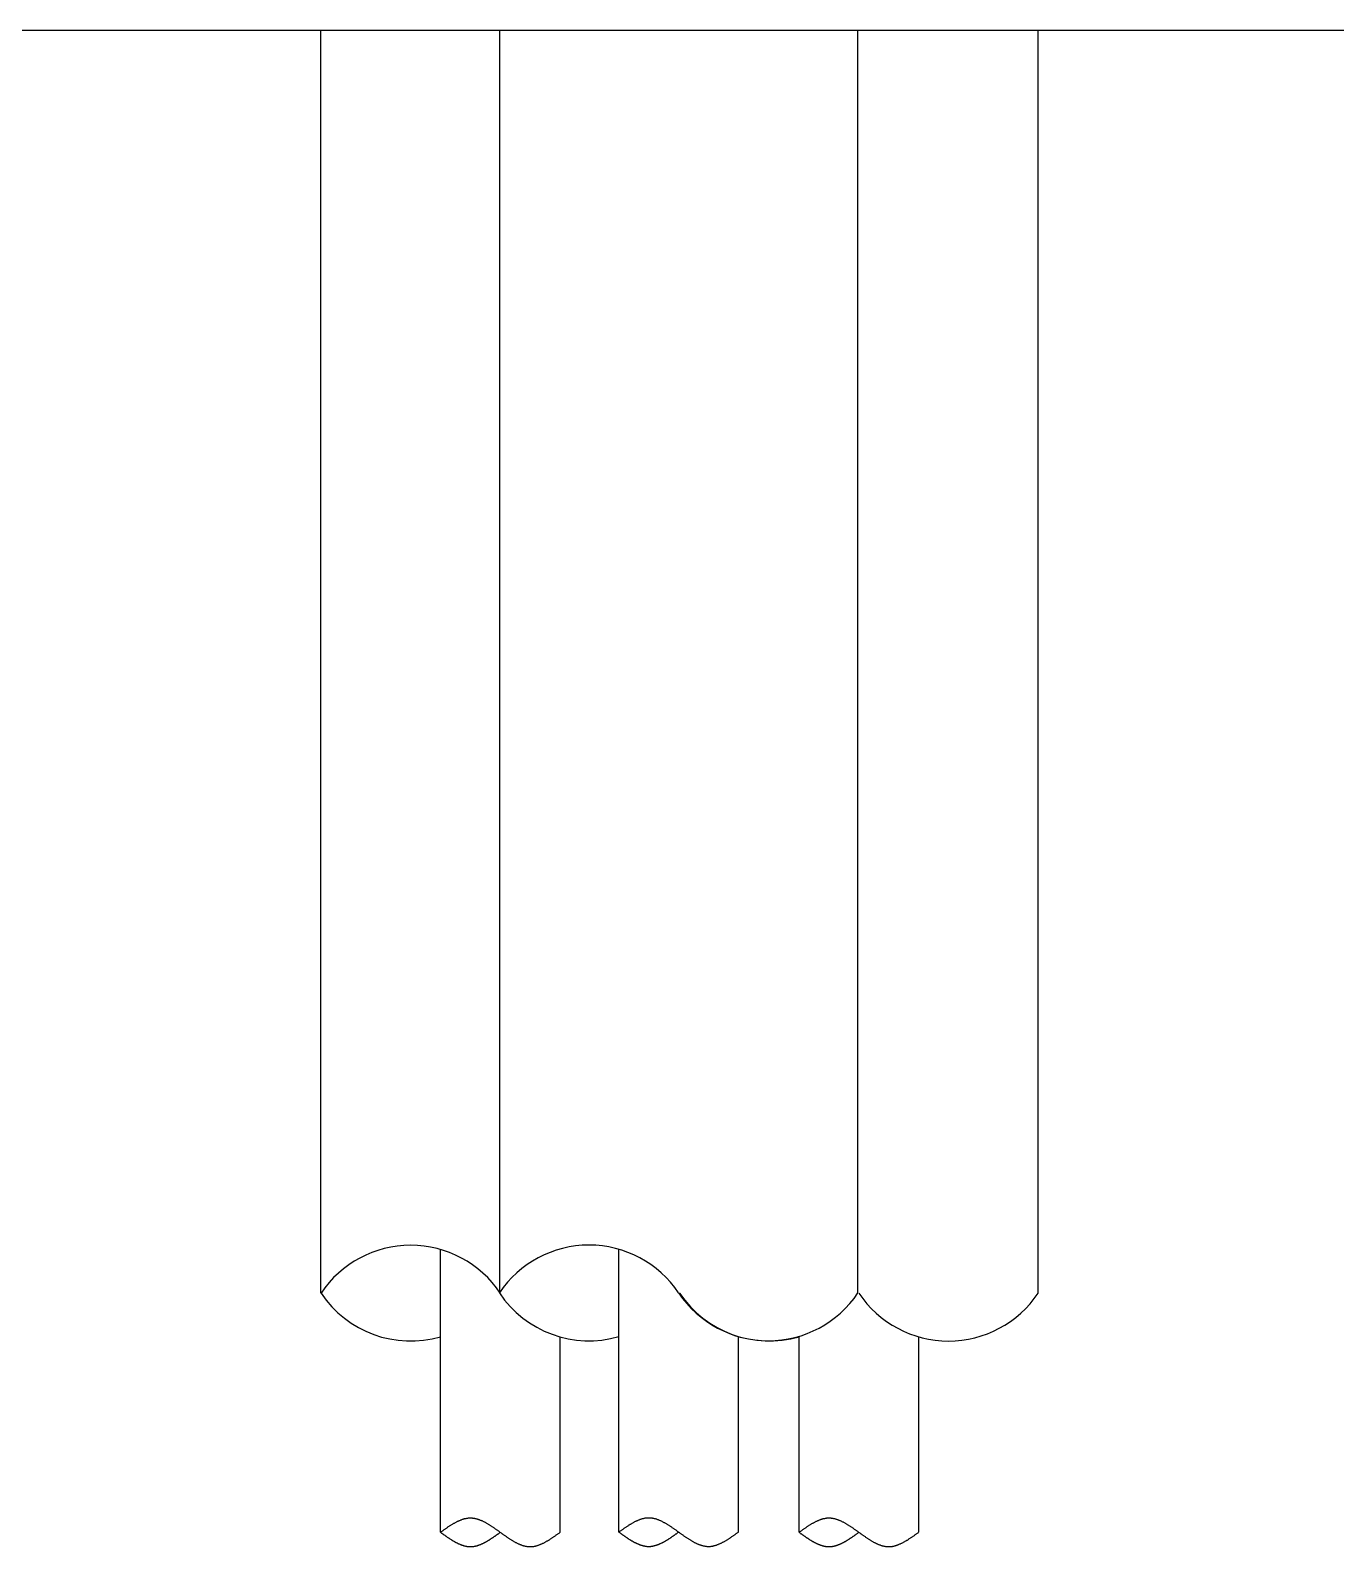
# Model space of a CAD drawing. Extents: x 443 to 1217, y -1921 to -677.
# Drawn here: x 578.87 to 596.6, y -1043.86 to -1023.27 of the extents above; entities that cross this region are included whole.
import ezdxf

# ---------------------------------------------------------------- set-up
doc = ezdxf.new("R2010")
doc.units = 0
doc.header["$MEASUREMENT"] = 0
doc.layers.add('5', color=7, linetype='CONTINUOUS')
doc.layers.add('7', color=7, linetype='CONTINUOUS')

msp = doc.modelspace()

# ---------------------------------------------------------------- linework, layer by layer
at = {"layer": '5', "linetype": 'Continuous'}
for p, q in [((582.82, -1040.417), (582.82, -1023.275)), ((590.112, -1040.414), (590.112, -1023.275)), ((592.56, -1040.417), (592.56, -1023.278)), ((584.444, -1043.663), (584.444, -1039.825)), ((586.865, -1043.66), (586.865, -1039.822)), ((586.067, -1043.663), (586.067, -1041.009)), ((588.489, -1043.66), (588.489, -1041.006)), ((590.937, -1043.663), (590.937, -1041.009))]:
    msp.add_line(p, q, dxfattribs=at)
at = {"layer": '5', "color": 7, "linetype": 'Continuous'}
for p, q in [((585.248, -1040.406), (585.248, -1023.275)), ((589.313, -1043.663), (589.313, -1041.009))]:
    msp.add_line(p, q, dxfattribs=at)
at = {"layer": '5', "color": 7}
for p, q in [((584.561, -1043.582), (584.567, -1043.577)), ((584.567, -1043.577), (584.575, -1043.572)), ((584.575, -1043.572), (584.582, -1043.567)), ((584.582, -1043.567), (584.589, -1043.563)), ((584.589, -1043.563), (584.596, -1043.559)), ((584.596, -1043.559), (584.604, -1043.554)), ((584.604, -1043.554), (584.611, -1043.549)), ((584.611, -1043.549), (584.618, -1043.546)), ((584.618, -1043.546), (584.626, -1043.541)), ((584.626, -1043.541), (584.632, -1043.537)), ((584.632, -1043.537), (584.64, -1043.533)), ((584.64, -1043.533), (584.648, -1043.528)), ((584.648, -1043.528), (584.654, -1043.525)), ((584.654, -1043.525), (584.662, -1043.521)), ((584.662, -1043.521), (584.67, -1043.517)), ((584.67, -1043.517), (584.676, -1043.514)), ((584.676, -1043.514), (584.684, -1043.511)), ((584.684, -1043.511), (584.691, -1043.507)), ((584.691, -1043.507), (584.699, -1043.504)), ((584.699, -1043.504), (584.705, -1043.501)), ((584.705, -1043.501), (584.713, -1043.498)), ((584.713, -1043.498), (584.721, -1043.494)), ((584.721, -1043.494), (584.727, -1043.492)), ((584.727, -1043.492), (584.735, -1043.489)), ((584.735, -1043.489), (584.743, -1043.487)), ((584.743, -1043.487), (584.749, -1043.485)), ((584.749, -1043.485), (584.757, -1043.482)), ((584.757, -1043.482), (584.764, -1043.48)), ((584.764, -1043.48), (584.771, -1043.478)), ((584.771, -1043.478), (584.778, -1043.477)), ((584.778, -1043.477), (584.786, -1043.475)), ((584.786, -1043.475), (584.793, -1043.474)), ((584.793, -1043.474), (584.8, -1043.473)), ((584.8, -1043.473), (584.808, -1043.471)), ((584.808, -1043.471), (584.814, -1043.47)), ((584.814, -1043.47), (584.822, -1043.469)), ((584.822, -1043.469), (584.83, -1043.469)), ((584.83, -1043.469), (584.836, -1043.468)), ((584.836, -1043.468), (584.844, -1043.468)), ((584.844, -1043.468), (584.852, -1043.468)), ((584.852, -1043.468), (584.858, -1043.468)), ((584.858, -1043.468), (584.866, -1043.469)), ((584.866, -1043.469), (584.873, -1043.469)), ((584.873, -1043.469), (584.88, -1043.47)), ((584.88, -1043.47), (584.887, -1043.47)), ((584.887, -1043.47), (584.895, -1043.471)), ((584.895, -1043.471), (584.903, -1043.473)), ((584.903, -1043.473), (584.909, -1043.475)), ((584.909, -1043.475), (584.917, -1043.476)), ((584.917, -1043.476), (584.925, -1043.478)), ((584.925, -1043.478), (584.931, -1043.479)), ((584.931, -1043.479), (584.939, -1043.481)), ((584.939, -1043.481), (584.946, -1043.483)), ((584.946, -1043.483), (584.953, -1043.486)), ((584.953, -1043.486), (584.96, -1043.488)), ((584.96, -1043.488), (584.968, -1043.491)), ((584.968, -1043.491), (584.975, -1043.493)), ((584.975, -1043.493), (584.982, -1043.497)), ((584.982, -1043.497), (584.99, -1043.499)), ((584.99, -1043.499), (584.996, -1043.502)), ((584.996, -1043.502), (585.004, -1043.505)), ((585.004, -1043.505), (585.012, -1043.509)), ((585.012, -1043.509), (585.018, -1043.512)), ((585.018, -1043.512), (585.026, -1043.515)), ((585.026, -1043.515), (585.034, -1043.519)), ((585.034, -1043.519), (585.04, -1043.523)), ((585.04, -1043.523), (585.048, -1043.527)), ((585.048, -1043.527), (585.055, -1043.53)), ((585.055, -1043.53), (585.062, -1043.535)), ((585.062, -1043.535), (585.069, -1043.539)), ((585.069, -1043.539), (585.077, -1043.543)), ((585.077, -1043.543), (585.085, -1043.548)), ((585.085, -1043.548), (585.091, -1043.551)), ((585.091, -1043.551), (585.099, -1043.557)), ((585.099, -1043.557), (585.107, -1043.561)), ((585.107, -1043.561), (585.113, -1043.565)), ((585.113, -1043.565), (585.121, -1043.57)), ((585.121, -1043.57), (585.128, -1043.574)), ((585.128, -1043.574), (585.135, -1043.579)), ((586.982, -1043.578), (586.99, -1043.574)), ((586.99, -1043.574), (586.996, -1043.568)), ((586.996, -1043.568), (587.004, -1043.564)), ((587.004, -1043.564), (587.012, -1043.56)), ((587.012, -1043.56), (587.018, -1043.555)), ((587.018, -1043.555), (587.026, -1043.551)), ((587.026, -1043.551), (587.033, -1043.547)), ((587.033, -1043.547), (587.04, -1043.542)), ((587.04, -1043.542), (587.048, -1043.538)), ((587.048, -1043.538), (587.055, -1043.534)), ((587.055, -1043.534), (587.062, -1043.529)), ((587.062, -1043.529), (587.069, -1043.526)), ((587.069, -1043.526), (587.077, -1043.522)), ((587.077, -1043.522), (587.083, -1043.518)), ((587.083, -1043.518), (587.091, -1043.514)), ((587.091, -1043.514), (587.099, -1043.511)), ((587.099, -1043.511), (587.105, -1043.507)), ((587.105, -1043.507), (587.113, -1043.504)), ((587.113, -1043.504), (587.121, -1043.501)), ((587.121, -1043.501), (587.127, -1043.498)), ((587.127, -1043.498), (587.135, -1043.494)), ((587.135, -1043.494), (587.142, -1043.492)), ((587.142, -1043.492), (587.149, -1043.489)), ((587.149, -1043.489), (587.156, -1043.487)), ((587.156, -1043.487), (587.164, -1043.483)), ((587.164, -1043.483), (587.172, -1043.481)), ((587.172, -1043.481), (587.178, -1043.479)), ((587.178, -1043.479), (587.186, -1043.477)), ((587.186, -1043.477), (587.194, -1043.476)), ((587.194, -1043.476), (587.2, -1043.474)), ((587.2, -1043.474), (587.208, -1043.473)), ((587.208, -1043.473), (587.215, -1043.47)), ((587.215, -1043.47), (587.222, -1043.469)), ((587.222, -1043.469), (587.23, -1043.468)), ((587.23, -1043.468), (587.237, -1043.467)), ((587.237, -1043.467), (587.244, -1043.466)), ((587.244, -1043.466), (587.251, -1043.466)), ((587.251, -1043.466), (587.259, -1043.466)), ((587.259, -1043.466), (587.265, -1043.465)), ((587.265, -1043.465), (587.273, -1043.465)), ((587.273, -1043.465), (587.281, -1043.465)), ((587.281, -1043.465), (587.287, -1043.466)), ((587.287, -1043.466), (587.295, -1043.466)), ((587.295, -1043.466), (587.303, -1043.467)), ((587.303, -1043.467), (587.309, -1043.468)), ((587.309, -1043.468), (587.317, -1043.469)), ((587.317, -1043.469), (587.324, -1043.47)), ((587.324, -1043.47), (587.331, -1043.471)), ((587.331, -1043.471), (587.338, -1043.473)), ((587.338, -1043.473), (587.346, -1043.475)), ((587.346, -1043.475), (587.353, -1043.476)), ((587.353, -1043.476), (587.36, -1043.478)), ((587.36, -1043.478), (587.368, -1043.48)), ((587.368, -1043.48), (587.376, -1043.482)), ((587.376, -1043.482), (587.382, -1043.486)), ((587.382, -1043.486), (587.39, -1043.488)), ((587.39, -1043.488), (587.397, -1043.49)), ((587.397, -1043.49), (587.404, -1043.493)), ((587.404, -1043.493), (587.412, -1043.497)), ((587.412, -1043.497), (587.419, -1043.499)), ((587.419, -1043.499), (587.426, -1043.502)), ((587.426, -1043.502), (587.433, -1043.505)), ((587.433, -1043.505), (587.441, -1043.509)), ((587.441, -1043.509), (587.447, -1043.513)), ((587.447, -1043.513), (587.455, -1043.516)), ((587.455, -1043.516), (587.463, -1043.519)), ((587.463, -1043.519), (587.469, -1043.524)), ((587.469, -1043.524), (587.477, -1043.528)), ((587.477, -1043.528), (587.485, -1043.531)), ((587.485, -1043.531), (587.491, -1043.536)), ((587.491, -1043.536), (587.499, -1043.54)), ((587.499, -1043.54), (587.506, -1043.545)), ((587.506, -1043.545), (587.513, -1043.549)), ((587.513, -1043.549), (587.52, -1043.553)), ((587.52, -1043.553), (587.528, -1043.558)), ((587.528, -1043.558), (587.535, -1043.562)), ((587.535, -1043.562), (587.542, -1043.566)), ((587.542, -1043.566), (587.55, -1043.572)), ((587.55, -1043.572), (587.556, -1043.576)), ((587.556, -1043.576), (587.564, -1043.58)), ((589.43, -1043.582), (589.438, -1043.577)), ((589.438, -1043.577), (589.444, -1043.572)), ((589.444, -1043.572), (589.452, -1043.567)), ((589.452, -1043.567), (589.459, -1043.563)), ((589.459, -1043.563), (589.466, -1043.559)), ((589.466, -1043.559), (589.473, -1043.554)), ((589.473, -1043.554), (589.481, -1043.549)), ((589.481, -1043.549), (589.488, -1043.546)), ((589.488, -1043.546), (589.495, -1043.541)), ((589.495, -1043.541), (589.503, -1043.537)), ((589.503, -1043.537), (589.509, -1043.533)), ((589.509, -1043.533), (589.517, -1043.528)), ((589.517, -1043.528), (589.525, -1043.525)), ((589.525, -1043.525), (589.531, -1043.521)), ((589.531, -1043.521), (589.539, -1043.517)), ((589.539, -1043.517), (589.546, -1043.514)), ((589.546, -1043.514), (589.553, -1043.511)), ((589.553, -1043.511), (589.561, -1043.507)), ((589.561, -1043.507), (589.568, -1043.504)), ((589.568, -1043.504), (589.575, -1043.501)), ((589.575, -1043.501), (589.582, -1043.498)), ((589.582, -1043.498), (589.59, -1043.494)), ((589.59, -1043.494), (589.598, -1043.492)), ((589.598, -1043.492), (589.604, -1043.489)), ((589.604, -1043.489), (589.612, -1043.487)), ((589.612, -1043.487), (589.62, -1043.485)), ((589.62, -1043.485), (589.626, -1043.482)), ((589.626, -1043.482), (589.634, -1043.48)), ((589.634, -1043.48), (589.641, -1043.478)), ((589.641, -1043.478), (589.648, -1043.477)), ((589.648, -1043.477), (589.655, -1043.475)), ((589.655, -1043.475), (589.663, -1043.474)), ((589.663, -1043.474), (589.67, -1043.473)), ((589.67, -1043.473), (589.677, -1043.471)), ((589.677, -1043.471), (589.685, -1043.47)), ((589.685, -1043.47), (589.691, -1043.469)), ((589.691, -1043.469), (589.699, -1043.469)), ((589.699, -1043.469), (589.707, -1043.468)), ((589.707, -1043.468), (589.713, -1043.468)), ((589.713, -1043.468), (589.721, -1043.468)), ((589.721, -1043.468), (589.728, -1043.468)), ((589.728, -1043.468), (589.735, -1043.469)), ((589.735, -1043.469), (589.743, -1043.469)), ((589.743, -1043.469), (589.75, -1043.47)), ((589.75, -1043.47), (589.757, -1043.47)), ((589.757, -1043.47), (589.764, -1043.471)), ((589.764, -1043.471), (589.772, -1043.473)), ((589.772, -1043.473), (589.78, -1043.475)), ((589.78, -1043.475), (589.786, -1043.476)), ((589.786, -1043.476), (589.794, -1043.478)), ((589.794, -1043.478), (589.802, -1043.479)), ((589.802, -1043.479), (589.808, -1043.481)), ((589.808, -1043.481), (589.816, -1043.483)), ((589.816, -1043.483), (589.823, -1043.486)), ((589.823, -1043.486), (589.83, -1043.488)), ((589.83, -1043.488), (589.837, -1043.491)), ((589.837, -1043.491), (589.845, -1043.493)), ((589.845, -1043.493), (589.852, -1043.497)), ((589.852, -1043.497), (589.859, -1043.499)), ((589.859, -1043.499), (589.867, -1043.502)), ((589.867, -1043.502), (589.873, -1043.505)), ((589.873, -1043.505), (589.881, -1043.509)), ((589.881, -1043.509), (589.889, -1043.512)), ((589.889, -1043.512), (589.895, -1043.515)), ((589.895, -1043.515), (589.903, -1043.519)), ((589.903, -1043.519), (589.91, -1043.523)), ((589.91, -1043.523), (589.917, -1043.527)), ((589.917, -1043.527), (589.925, -1043.53)), ((589.925, -1043.53), (589.932, -1043.535)), ((589.932, -1043.535), (589.939, -1043.539)), ((589.939, -1043.539), (589.946, -1043.543)), ((589.946, -1043.543), (589.954, -1043.548)), ((589.954, -1043.548), (589.961, -1043.551)), ((589.961, -1043.551), (589.968, -1043.557)), ((589.968, -1043.557), (589.976, -1043.561)), ((589.976, -1043.561), (589.984, -1043.565)), ((589.984, -1043.565), (589.99, -1043.57)), ((589.99, -1043.57), (589.998, -1043.574)), ((589.998, -1043.574), (590.005, -1043.579)), ((584.444, -1043.663), (584.45, -1043.658)), ((584.444, -1043.663), (584.448, -1043.667)), ((584.448, -1043.667), (584.454, -1043.671)), ((584.45, -1043.658), (584.458, -1043.652)), ((584.454, -1043.671), (584.459, -1043.674)), ((584.458, -1043.652), (584.466, -1043.647)), ((584.459, -1043.674), (584.464, -1043.677)), ((584.464, -1043.677), (584.469, -1043.682)), ((584.466, -1043.647), (584.472, -1043.643)), ((584.469, -1043.682), (584.474, -1043.685)), ((584.472, -1043.643), (584.48, -1043.637)), ((584.474, -1043.685), (584.48, -1043.688)), ((584.48, -1043.637), (584.488, -1043.632)), ((584.48, -1043.688), (584.484, -1043.693)), ((584.484, -1043.693), (584.49, -1043.696)), ((584.488, -1043.632), (584.494, -1043.626)), ((584.49, -1043.696), (584.495, -1043.699)), ((584.494, -1043.626), (584.502, -1043.622)), ((584.495, -1043.699), (584.5, -1043.704)), ((584.5, -1043.704), (584.505, -1043.707)), ((584.502, -1043.622), (584.509, -1043.616)), ((584.505, -1043.707), (584.51, -1043.71)), ((584.509, -1043.616), (584.517, -1043.611)), ((584.51, -1043.71), (584.515, -1043.715)), ((584.515, -1043.715), (584.52, -1043.718)), ((584.517, -1043.611), (584.523, -1043.607)), ((584.52, -1043.718), (584.526, -1043.721)), ((584.523, -1043.607), (584.531, -1043.601)), ((584.526, -1043.721), (584.53, -1043.724)), ((584.53, -1043.724), (584.535, -1043.728)), ((584.531, -1043.601), (584.539, -1043.596)), ((584.535, -1043.728), (584.541, -1043.732)), ((584.539, -1043.596), (584.545, -1043.591)), ((584.541, -1043.732), (584.545, -1043.735)), ((584.545, -1043.591), (584.553, -1043.586)), ((584.545, -1043.735), (584.551, -1043.739)), ((584.551, -1043.739), (584.556, -1043.742)), ((584.553, -1043.586), (584.561, -1043.582)), ((584.556, -1043.742), (584.561, -1043.745)), ((584.561, -1043.745), (584.566, -1043.748)), ((584.566, -1043.748), (584.571, -1043.752)), ((584.571, -1043.752), (584.577, -1043.755)), ((584.577, -1043.755), (584.581, -1043.758)), ((584.581, -1043.758), (584.587, -1043.761)), ((584.587, -1043.761), (584.592, -1043.765)), ((584.592, -1043.765), (584.596, -1043.768)), ((584.596, -1043.768), (584.602, -1043.771)), ((584.602, -1043.771), (584.607, -1043.774)), ((584.607, -1043.774), (584.612, -1043.778)), ((584.612, -1043.778), (584.617, -1043.78)), ((584.617, -1043.78), (584.623, -1043.783)), ((584.623, -1043.783), (584.627, -1043.786)), ((585.072, -1043.786), (585.077, -1043.783)), ((585.077, -1043.783), (585.081, -1043.78)), ((585.081, -1043.78), (585.087, -1043.778)), ((585.087, -1043.778), (585.092, -1043.774)), ((585.092, -1043.774), (585.097, -1043.771)), ((585.097, -1043.771), (585.102, -1043.768)), ((585.102, -1043.768), (585.108, -1043.765)), ((585.108, -1043.765), (585.112, -1043.761)), ((585.112, -1043.761), (585.117, -1043.758)), ((585.117, -1043.758), (585.123, -1043.755)), ((585.123, -1043.755), (585.127, -1043.752)), ((585.127, -1043.752), (585.133, -1043.748)), ((585.133, -1043.748), (585.138, -1043.745)), ((585.135, -1043.579), (585.142, -1043.584)), ((585.138, -1043.745), (585.142, -1043.742)), ((585.142, -1043.584), (585.15, -1043.589)), ((585.142, -1043.742), (585.148, -1043.739)), ((585.148, -1043.739), (585.153, -1043.735)), ((585.15, -1043.589), (585.157, -1043.594)), ((585.153, -1043.735), (585.158, -1043.732)), ((585.157, -1043.594), (585.164, -1043.599)), ((585.158, -1043.732), (585.163, -1043.728)), ((585.163, -1043.728), (585.169, -1043.724)), ((585.164, -1043.599), (585.172, -1043.603)), ((585.169, -1043.724), (585.174, -1043.721)), ((585.172, -1043.603), (585.178, -1043.609)), ((585.174, -1043.721), (585.178, -1043.718)), ((585.178, -1043.609), (585.186, -1043.614)), ((585.178, -1043.718), (585.184, -1043.715)), ((585.184, -1043.715), (585.189, -1043.71)), ((585.186, -1043.614), (585.194, -1043.619)), ((585.189, -1043.71), (585.194, -1043.707)), ((585.194, -1043.619), (585.2, -1043.624)), ((585.194, -1043.707), (585.199, -1043.704)), ((585.199, -1043.704), (585.205, -1043.699)), ((585.2, -1043.624), (585.208, -1043.63)), ((585.205, -1043.699), (585.209, -1043.696)), ((585.208, -1043.63), (585.216, -1043.634)), ((585.209, -1043.696), (585.214, -1043.693)), ((585.214, -1043.693), (585.22, -1043.688)), ((585.216, -1043.634), (585.222, -1043.639)), ((585.22, -1043.688), (585.224, -1043.685)), ((585.222, -1043.639), (585.23, -1043.645)), ((585.224, -1043.685), (585.23, -1043.682)), ((585.23, -1043.645), (585.237, -1043.65)), ((585.23, -1043.682), (585.235, -1043.677)), ((585.235, -1043.677), (585.239, -1043.674)), ((585.237, -1043.65), (585.244, -1043.656)), ((585.239, -1043.674), (585.245, -1043.671)), ((585.244, -1043.656), (585.251, -1043.66)), ((585.245, -1043.671), (585.25, -1043.667)), ((585.25, -1043.667), (585.255, -1043.663)), ((585.251, -1043.66), (585.259, -1043.665)), ((585.259, -1043.665), (585.266, -1043.671)), ((585.266, -1043.671), (585.273, -1043.676)), ((585.273, -1043.676), (585.281, -1043.682)), ((585.281, -1043.682), (585.289, -1043.686)), ((585.289, -1043.686), (585.295, -1043.692)), ((585.295, -1043.692), (585.303, -1043.697)), ((585.303, -1043.697), (585.31, -1043.703)), ((585.31, -1043.703), (585.317, -1043.707)), ((585.317, -1043.707), (585.325, -1043.712)), ((585.325, -1043.712), (585.332, -1043.718)), ((585.332, -1043.718), (585.339, -1043.722)), ((585.339, -1043.722), (585.346, -1043.728)), ((585.346, -1043.728), (585.354, -1043.732)), ((585.354, -1043.732), (585.36, -1043.737)), ((585.36, -1043.737), (585.368, -1043.742)), ((585.368, -1043.742), (585.376, -1043.747)), ((585.376, -1043.747), (585.382, -1043.752)), ((585.382, -1043.752), (585.39, -1043.757)), ((585.39, -1043.757), (585.398, -1043.761)), ((585.398, -1043.761), (585.404, -1043.766)), ((585.404, -1043.766), (585.412, -1043.77)), ((585.412, -1043.77), (585.419, -1043.774)), ((585.419, -1043.774), (585.426, -1043.779)), ((585.426, -1043.779), (585.433, -1043.783)), ((585.433, -1043.783), (585.441, -1043.788)), ((585.885, -1043.785), (585.892, -1043.781)), ((585.892, -1043.781), (585.9, -1043.777)), ((585.9, -1043.777), (585.906, -1043.772)), ((585.906, -1043.772), (585.914, -1043.768)), ((585.914, -1043.768), (585.922, -1043.764)), ((585.922, -1043.764), (585.928, -1043.759)), ((585.928, -1043.759), (585.936, -1043.754)), ((585.936, -1043.754), (585.944, -1043.749)), ((585.944, -1043.749), (585.95, -1043.745)), ((585.95, -1043.745), (585.958, -1043.74)), ((585.958, -1043.74), (585.965, -1043.735)), ((585.965, -1043.735), (585.972, -1043.73)), ((585.972, -1043.73), (585.979, -1043.725)), ((585.979, -1043.725), (585.987, -1043.72)), ((585.987, -1043.72), (585.994, -1043.715)), ((585.994, -1043.715), (586.001, -1043.71)), ((586.001, -1043.71), (586.009, -1043.705)), ((586.009, -1043.705), (586.015, -1043.699)), ((586.015, -1043.699), (586.023, -1043.695)), ((586.023, -1043.695), (586.031, -1043.689)), ((586.031, -1043.689), (586.037, -1043.684)), ((586.037, -1043.684), (586.045, -1043.679)), ((586.045, -1043.679), (586.053, -1043.673)), ((586.053, -1043.673), (586.059, -1043.669)), ((586.059, -1043.669), (586.067, -1043.663)), ((586.866, -1043.66), (586.873, -1043.655)), ((586.866, -1043.66), (586.871, -1043.663)), ((586.871, -1043.663), (586.875, -1043.668)), ((586.873, -1043.655), (586.88, -1043.649)), ((586.875, -1043.668), (586.881, -1043.671)), ((586.88, -1043.649), (586.887, -1043.645)), ((586.881, -1043.671), (586.886, -1043.675)), ((586.886, -1043.675), (586.891, -1043.679)), ((586.887, -1043.645), (586.895, -1043.639)), ((586.891, -1043.679), (586.896, -1043.682)), ((586.895, -1043.639), (586.901, -1043.634)), ((586.896, -1043.682), (586.901, -1043.686)), ((586.901, -1043.634), (586.909, -1043.628)), ((586.901, -1043.686), (586.906, -1043.689)), ((586.906, -1043.689), (586.911, -1043.693)), ((586.909, -1043.628), (586.917, -1043.624)), ((586.911, -1043.693), (586.917, -1043.697)), ((586.917, -1043.624), (586.923, -1043.619)), ((586.917, -1043.697), (586.922, -1043.7)), ((586.922, -1043.7), (586.927, -1043.704)), ((586.923, -1043.619), (586.931, -1043.613)), ((586.927, -1043.704), (586.932, -1043.707)), ((586.931, -1043.613), (586.939, -1043.608)), ((586.932, -1043.707), (586.937, -1043.711)), ((586.937, -1043.711), (586.942, -1043.715)), ((586.939, -1043.608), (586.945, -1043.603)), ((586.942, -1043.715), (586.947, -1043.718)), ((586.945, -1043.603), (586.953, -1043.598)), ((586.947, -1043.718), (586.953, -1043.721)), ((586.953, -1043.598), (586.96, -1043.594)), ((586.953, -1043.721), (586.957, -1043.725)), ((586.957, -1043.725), (586.963, -1043.729)), ((586.96, -1043.594), (586.967, -1043.588)), ((586.963, -1043.729), (586.968, -1043.732)), ((586.967, -1043.588), (586.974, -1043.584)), ((586.968, -1043.732), (586.972, -1043.735)), ((586.972, -1043.735), (586.978, -1043.739)), ((586.974, -1043.584), (586.982, -1043.578)), ((586.978, -1043.739), (586.983, -1043.742)), ((586.983, -1043.742), (586.988, -1043.746)), ((586.988, -1043.746), (586.993, -1043.749)), ((586.993, -1043.749), (586.998, -1043.753)), ((586.998, -1043.753), (587.003, -1043.756)), ((587.003, -1043.756), (587.008, -1043.759)), ((587.008, -1043.759), (587.014, -1043.761)), ((587.014, -1043.761), (587.018, -1043.765)), ((587.018, -1043.765), (587.024, -1043.768)), ((587.024, -1043.768), (587.029, -1043.771)), ((587.029, -1043.771), (587.034, -1043.774)), ((587.034, -1043.774), (587.039, -1043.778)), ((587.039, -1043.778), (587.044, -1043.78)), ((587.044, -1043.78), (587.05, -1043.783)), ((587.05, -1043.783), (587.054, -1043.786)), ((587.488, -1043.786), (587.493, -1043.783)), ((587.493, -1043.783), (587.499, -1043.78)), ((587.499, -1043.78), (587.503, -1043.778)), ((587.503, -1043.778), (587.509, -1043.774)), ((587.509, -1043.774), (587.514, -1043.771)), ((587.514, -1043.771), (587.519, -1043.768)), ((587.519, -1043.768), (587.524, -1043.765)), ((587.524, -1043.765), (587.529, -1043.761)), ((587.529, -1043.761), (587.535, -1043.759)), ((587.535, -1043.759), (587.539, -1043.756)), ((587.539, -1043.756), (587.544, -1043.753)), ((587.544, -1043.753), (587.55, -1043.749)), ((587.55, -1043.749), (587.554, -1043.746)), ((587.554, -1043.746), (587.56, -1043.742)), ((587.56, -1043.742), (587.565, -1043.739)), ((587.564, -1043.58), (587.572, -1043.586)), ((587.565, -1043.739), (587.57, -1043.735)), ((587.57, -1043.735), (587.575, -1043.732)), ((587.572, -1043.586), (587.579, -1043.59)), ((587.575, -1043.732), (587.58, -1043.729)), ((587.579, -1043.59), (587.586, -1043.596)), ((587.58, -1043.729), (587.585, -1043.725)), ((587.585, -1043.725), (587.59, -1043.721)), ((587.586, -1043.596), (587.594, -1043.601)), ((587.59, -1043.721), (587.596, -1043.718)), ((587.594, -1043.601), (587.601, -1043.606)), ((587.596, -1043.718), (587.6, -1043.715)), ((587.6, -1043.715), (587.606, -1043.711)), ((587.601, -1043.606), (587.608, -1043.611)), ((587.606, -1043.711), (587.611, -1043.707)), ((587.608, -1043.611), (587.615, -1043.615)), ((587.611, -1043.707), (587.615, -1043.704)), ((587.615, -1043.615), (587.623, -1043.621)), ((587.615, -1043.704), (587.621, -1043.7)), ((587.621, -1043.7), (587.626, -1043.697)), ((587.623, -1043.621), (587.629, -1043.626)), ((587.626, -1043.697), (587.632, -1043.693)), ((587.629, -1043.626), (587.637, -1043.632)), ((587.632, -1043.693), (587.636, -1043.689)), ((587.636, -1043.689), (587.641, -1043.686)), ((587.637, -1043.632), (587.645, -1043.636)), ((587.641, -1043.686), (587.647, -1043.682)), ((587.645, -1043.636), (587.651, -1043.642)), ((587.647, -1043.682), (587.651, -1043.679)), ((587.651, -1043.642), (587.659, -1043.647)), ((587.651, -1043.679), (587.657, -1043.675)), ((587.657, -1043.675), (587.662, -1043.671)), ((587.659, -1043.647), (587.667, -1043.652)), ((587.662, -1043.671), (587.667, -1043.668)), ((587.667, -1043.652), (587.673, -1043.658)), ((587.667, -1043.668), (587.672, -1043.663)), ((587.672, -1043.663), (587.677, -1043.66)), ((587.673, -1043.658), (587.681, -1043.662)), ((587.681, -1043.662), (587.688, -1043.668)), ((587.688, -1043.668), (587.695, -1043.673)), ((587.695, -1043.673), (587.702, -1043.679)), ((587.702, -1043.679), (587.71, -1043.684)), ((587.71, -1043.684), (587.717, -1043.688)), ((587.717, -1043.688), (587.724, -1043.694)), ((587.724, -1043.694), (587.732, -1043.699)), ((587.732, -1043.699), (587.738, -1043.705)), ((587.738, -1043.705), (587.746, -1043.709)), ((587.746, -1043.709), (587.754, -1043.715)), ((587.754, -1043.715), (587.761, -1043.72)), ((587.761, -1043.72), (587.768, -1043.724)), ((587.768, -1043.724), (587.776, -1043.73)), ((587.776, -1043.73), (587.783, -1043.734)), ((587.783, -1043.734), (587.79, -1043.74)), ((587.79, -1043.74), (587.797, -1043.744)), ((587.797, -1043.744), (587.805, -1043.748)), ((587.805, -1043.748), (587.811, -1043.754)), ((587.811, -1043.754), (587.819, -1043.758)), ((587.819, -1043.758), (587.827, -1043.762)), ((587.827, -1043.762), (587.833, -1043.767)), ((587.833, -1043.767), (587.841, -1043.771)), ((587.841, -1043.771), (587.849, -1043.776)), ((587.849, -1043.776), (587.855, -1043.78)), ((587.855, -1043.78), (587.863, -1043.784)), ((588.3, -1043.786), (588.306, -1043.782)), ((588.306, -1043.782), (588.314, -1043.778)), ((588.314, -1043.778), (588.322, -1043.773)), ((588.322, -1043.773), (588.328, -1043.769)), ((588.328, -1043.769), (588.336, -1043.765)), ((588.336, -1043.765), (588.343, -1043.76)), ((588.343, -1043.76), (588.351, -1043.756)), ((588.351, -1043.756), (588.357, -1043.752)), ((588.357, -1043.752), (588.365, -1043.746)), ((588.365, -1043.746), (588.373, -1043.742)), ((588.373, -1043.742), (588.379, -1043.736)), ((588.379, -1043.736), (588.387, -1043.732)), ((588.387, -1043.732), (588.395, -1043.727)), ((588.395, -1043.727), (588.401, -1043.722)), ((588.401, -1043.722), (588.409, -1043.717)), ((588.409, -1043.717), (588.416, -1043.712)), ((588.416, -1043.712), (588.423, -1043.707)), ((588.423, -1043.707), (588.431, -1043.701)), ((588.431, -1043.701), (588.438, -1043.697)), ((588.438, -1043.697), (588.445, -1043.692)), ((588.445, -1043.692), (588.452, -1043.686)), ((588.452, -1043.686), (588.46, -1043.681)), ((588.46, -1043.681), (588.466, -1043.675)), ((588.466, -1043.675), (588.474, -1043.671)), ((588.474, -1043.671), (588.482, -1043.665)), ((588.482, -1043.665), (588.488, -1043.66)), ((589.313, -1043.663), (589.321, -1043.658)), ((589.313, -1043.663), (589.319, -1043.667)), ((589.319, -1043.667), (589.323, -1043.671)), ((589.321, -1043.658), (589.327, -1043.652)), ((589.323, -1043.671), (589.329, -1043.674)), ((589.327, -1043.652), (589.335, -1043.647)), ((589.329, -1043.674), (589.334, -1043.677)), ((589.334, -1043.677), (589.338, -1043.682)), ((589.335, -1043.647), (589.343, -1043.643)), ((589.338, -1043.682), (589.344, -1043.685)), ((589.343, -1043.643), (589.349, -1043.637)), ((589.344, -1043.685), (589.349, -1043.688)), ((589.349, -1043.637), (589.357, -1043.632)), ((589.349, -1043.688), (589.355, -1043.693)), ((589.355, -1043.693), (589.359, -1043.696)), ((589.357, -1043.632), (589.364, -1043.626)), ((589.359, -1043.696), (589.364, -1043.699)), ((589.364, -1043.626), (589.371, -1043.622)), ((589.364, -1043.699), (589.37, -1043.704)), ((589.37, -1043.704), (589.374, -1043.707)), ((589.371, -1043.622), (589.379, -1043.616)), ((589.374, -1043.707), (589.38, -1043.71)), ((589.379, -1043.616), (589.386, -1043.611)), ((589.38, -1043.71), (589.385, -1043.715)), ((589.385, -1043.715), (589.39, -1043.718)), ((589.386, -1043.611), (589.394, -1043.607)), ((589.39, -1043.718), (589.395, -1043.721)), ((589.394, -1043.607), (589.4, -1043.601)), ((589.395, -1043.721), (589.4, -1043.724)), ((589.4, -1043.601), (589.408, -1043.596)), ((589.4, -1043.724), (589.405, -1043.728)), ((589.405, -1043.728), (589.41, -1043.732)), ((589.408, -1043.596), (589.416, -1043.591)), ((589.41, -1043.732), (589.416, -1043.735)), ((589.416, -1043.591), (589.422, -1043.586)), ((589.416, -1043.735), (589.42, -1043.739)), ((589.42, -1043.739), (589.426, -1043.742)), ((589.422, -1043.586), (589.43, -1043.582)), ((589.426, -1043.742), (589.431, -1043.745)), ((589.431, -1043.745), (589.435, -1043.748)), ((589.435, -1043.748), (589.441, -1043.752)), ((589.441, -1043.752), (589.446, -1043.755)), ((589.446, -1043.755), (589.452, -1043.758)), ((589.452, -1043.758), (589.456, -1043.761)), ((589.456, -1043.761), (589.461, -1043.765)), ((589.461, -1043.765), (589.467, -1043.768)), ((589.467, -1043.768), (589.471, -1043.771)), ((589.471, -1043.771), (589.477, -1043.774)), ((589.477, -1043.774), (589.482, -1043.778)), ((589.482, -1043.778), (589.487, -1043.78)), ((589.487, -1043.78), (589.492, -1043.783)), ((589.492, -1043.783), (589.497, -1043.786)), ((589.941, -1043.786), (589.946, -1043.783)), ((589.946, -1043.783), (589.952, -1043.78)), ((589.952, -1043.78), (589.956, -1043.778)), ((589.956, -1043.778), (589.962, -1043.774)), ((589.962, -1043.774), (589.967, -1043.771)), ((589.967, -1043.771), (589.972, -1043.768)), ((589.972, -1043.768), (589.977, -1043.765)), ((589.977, -1043.765), (589.982, -1043.761)), ((589.982, -1043.761), (589.987, -1043.758)), ((589.987, -1043.758), (589.992, -1043.755)), ((589.992, -1043.755), (589.998, -1043.752)), ((589.998, -1043.752), (590.002, -1043.748)), ((590.002, -1043.748), (590.007, -1043.745)), ((590.005, -1043.579), (590.012, -1043.584)), ((590.007, -1043.745), (590.013, -1043.742)), ((590.012, -1043.584), (590.019, -1043.589)), ((590.013, -1043.742), (590.017, -1043.739)), ((590.017, -1043.739), (590.023, -1043.735)), ((590.019, -1043.589), (590.027, -1043.594)), ((590.023, -1043.735), (590.028, -1043.732)), ((590.027, -1043.594), (590.034, -1043.599)), ((590.028, -1043.732), (590.033, -1043.728)), ((590.033, -1043.728), (590.038, -1043.724)), ((590.034, -1043.599), (590.041, -1043.603)), ((590.038, -1043.724), (590.043, -1043.721)), ((590.041, -1043.603), (590.049, -1043.609)), ((590.043, -1043.721), (590.049, -1043.718)), ((590.049, -1043.609), (590.055, -1043.614)), ((590.049, -1043.718), (590.053, -1043.715)), ((590.053, -1043.715), (590.059, -1043.71)), ((590.055, -1043.614), (590.063, -1043.619)), ((590.059, -1043.71), (590.064, -1043.707)), ((590.063, -1043.619), (590.071, -1043.624)), ((590.064, -1043.707), (590.069, -1043.704)), ((590.069, -1043.704), (590.074, -1043.699)), ((590.071, -1043.624), (590.077, -1043.63)), ((590.074, -1043.699), (590.079, -1043.696)), ((590.077, -1043.63), (590.085, -1043.634)), ((590.079, -1043.696), (590.084, -1043.693)), ((590.084, -1043.693), (590.089, -1043.688)), ((590.085, -1043.634), (590.092, -1043.639)), ((590.089, -1043.688), (590.095, -1043.685)), ((590.092, -1043.639), (590.099, -1043.645)), ((590.095, -1043.685), (590.099, -1043.682)), ((590.099, -1043.645), (590.107, -1043.65)), ((590.099, -1043.682), (590.104, -1043.677)), ((590.104, -1043.677), (590.11, -1043.674)), ((590.107, -1043.65), (590.114, -1043.656)), ((590.11, -1043.674), (590.114, -1043.671)), ((590.114, -1043.656), (590.121, -1043.66)), ((590.114, -1043.671), (590.12, -1043.667)), ((590.12, -1043.667), (590.125, -1043.663)), ((590.121, -1043.66), (590.128, -1043.665)), ((590.128, -1043.665), (590.136, -1043.671)), ((590.136, -1043.671), (590.143, -1043.676)), ((590.143, -1043.676), (590.15, -1043.682)), ((590.15, -1043.682), (590.158, -1043.686)), ((590.158, -1043.686), (590.164, -1043.692)), ((590.164, -1043.692), (590.172, -1043.697)), ((590.172, -1043.697), (590.18, -1043.703)), ((590.18, -1043.703), (590.187, -1043.707)), ((590.187, -1043.707), (590.194, -1043.712)), ((590.194, -1043.712), (590.201, -1043.718)), ((590.201, -1043.718), (590.209, -1043.722)), ((590.209, -1043.722), (590.216, -1043.728)), ((590.216, -1043.728), (590.223, -1043.732)), ((590.223, -1043.732), (590.231, -1043.737)), ((590.231, -1043.737), (590.237, -1043.742)), ((590.237, -1043.742), (590.245, -1043.747)), ((590.245, -1043.747), (590.253, -1043.752)), ((590.253, -1043.752), (590.259, -1043.757)), ((590.259, -1043.757), (590.267, -1043.761)), ((590.267, -1043.761), (590.274, -1043.766)), ((590.274, -1043.766), (590.281, -1043.77)), ((590.281, -1043.77), (590.289, -1043.774)), ((590.289, -1043.774), (590.296, -1043.779)), ((590.296, -1043.779), (590.303, -1043.783)), ((590.303, -1043.783), (590.31, -1043.788)), ((590.755, -1043.785), (590.762, -1043.781)), ((590.762, -1043.781), (590.769, -1043.777)), ((590.769, -1043.777), (590.777, -1043.772)), ((590.777, -1043.772), (590.783, -1043.768)), ((590.783, -1043.768), (590.791, -1043.764)), ((590.791, -1043.764), (590.799, -1043.759)), ((590.799, -1043.759), (590.805, -1043.754)), ((590.805, -1043.754), (590.813, -1043.749)), ((590.813, -1043.749), (590.82, -1043.745)), ((590.82, -1043.745), (590.827, -1043.74)), ((590.827, -1043.74), (590.835, -1043.735)), ((590.835, -1043.735), (590.842, -1043.73)), ((590.842, -1043.73), (590.849, -1043.725)), ((590.849, -1043.725), (590.856, -1043.72)), ((590.856, -1043.72), (590.864, -1043.715)), ((590.864, -1043.715), (590.871, -1043.71)), ((590.871, -1043.71), (590.878, -1043.705)), ((590.878, -1043.705), (590.886, -1043.699)), ((590.886, -1043.699), (590.892, -1043.695)), ((590.892, -1043.695), (590.9, -1043.689)), ((590.9, -1043.689), (590.908, -1043.684)), ((590.908, -1043.684), (590.914, -1043.679)), ((590.914, -1043.679), (590.922, -1043.673)), ((590.922, -1043.673), (590.929, -1043.669)), ((590.929, -1043.669), (590.936, -1043.663)), ((584.627, -1043.786), (584.632, -1043.79)), ((584.632, -1043.79), (584.638, -1043.792)), ((584.638, -1043.792), (584.642, -1043.795)), ((584.642, -1043.795), (584.648, -1043.797)), ((584.648, -1043.797), (584.653, -1043.801)), ((584.653, -1043.801), (584.658, -1043.803)), ((584.658, -1043.803), (584.663, -1043.806)), ((584.663, -1043.806), (584.668, -1043.808)), ((584.668, -1043.808), (584.674, -1043.81)), ((584.674, -1043.81), (584.678, -1043.814)), ((584.678, -1043.814), (584.684, -1043.816)), ((584.684, -1043.816), (584.689, -1043.818)), ((584.689, -1043.818), (584.693, -1043.82)), ((584.693, -1043.82), (584.699, -1043.822)), ((584.699, -1043.822), (584.704, -1043.825)), ((584.704, -1043.825), (584.709, -1043.827)), ((584.709, -1043.827), (584.714, -1043.829)), ((584.714, -1043.829), (584.72, -1043.831)), ((584.72, -1043.831), (584.724, -1043.833)), ((584.724, -1043.833), (584.729, -1043.834)), ((584.729, -1043.834), (584.735, -1043.837)), ((584.735, -1043.837), (584.739, -1043.839)), ((584.739, -1043.839), (584.745, -1043.84)), ((584.745, -1043.84), (584.75, -1043.842)), ((584.75, -1043.842), (584.755, -1043.843)), ((584.755, -1043.843), (584.76, -1043.845)), ((584.76, -1043.845), (584.765, -1043.846)), ((584.765, -1043.846), (584.771, -1043.847)), ((584.771, -1043.847), (584.775, -1043.849)), ((584.775, -1043.849), (584.781, -1043.85)), ((584.781, -1043.85), (584.786, -1043.851)), ((584.786, -1043.851), (584.79, -1043.852)), ((584.79, -1043.852), (584.796, -1043.853)), ((584.796, -1043.853), (584.801, -1043.854)), ((584.801, -1043.854), (584.806, -1043.855)), ((584.806, -1043.855), (584.811, -1043.855)), ((584.811, -1043.855), (584.817, -1043.856)), ((584.817, -1043.856), (584.821, -1043.856)), ((584.821, -1043.856), (584.826, -1043.857)), ((584.826, -1043.857), (584.832, -1043.857)), ((584.832, -1043.857), (584.836, -1043.857)), ((584.836, -1043.857), (584.842, -1043.857)), ((584.842, -1043.857), (584.847, -1043.858)), ((584.847, -1043.858), (584.852, -1043.858)), ((584.852, -1043.858), (584.857, -1043.857)), ((584.857, -1043.857), (584.862, -1043.857)), ((584.862, -1043.857), (584.867, -1043.857)), ((584.867, -1043.857), (584.872, -1043.857)), ((584.872, -1043.857), (584.878, -1043.856)), ((584.878, -1043.856), (584.883, -1043.856)), ((584.883, -1043.856), (584.887, -1043.855)), ((584.887, -1043.855), (584.893, -1043.855)), ((584.893, -1043.855), (584.898, -1043.854)), ((584.898, -1043.854), (584.903, -1043.853)), ((584.903, -1043.853), (584.908, -1043.852)), ((584.908, -1043.852), (584.914, -1043.851)), ((584.914, -1043.851), (584.918, -1043.85)), ((584.918, -1043.85), (584.923, -1043.849)), ((584.923, -1043.849), (584.929, -1043.847)), ((584.929, -1043.847), (584.933, -1043.846)), ((584.933, -1043.846), (584.939, -1043.845)), ((584.939, -1043.845), (584.944, -1043.843)), ((584.944, -1043.843), (584.949, -1043.842)), ((584.949, -1043.842), (584.954, -1043.84)), ((584.954, -1043.84), (584.959, -1043.839)), ((584.959, -1043.839), (584.964, -1043.837)), ((584.964, -1043.837), (584.969, -1043.834)), ((584.969, -1043.834), (584.975, -1043.833)), ((584.975, -1043.833), (584.98, -1043.831)), ((584.98, -1043.831), (584.984, -1043.829)), ((584.984, -1043.829), (584.99, -1043.827)), ((584.99, -1043.827), (584.995, -1043.825)), ((584.995, -1043.825), (585, -1043.822)), ((585, -1043.822), (585.005, -1043.82)), ((585.005, -1043.82), (585.011, -1043.818)), ((585.011, -1043.818), (585.015, -1043.816)), ((585.015, -1043.816), (585.02, -1043.814)), ((585.02, -1043.814), (585.026, -1043.81)), ((585.026, -1043.81), (585.03, -1043.808)), ((585.03, -1043.808), (585.036, -1043.806)), ((585.036, -1043.806), (585.041, -1043.803)), ((585.041, -1043.803), (585.046, -1043.801)), ((585.046, -1043.801), (585.051, -1043.797)), ((585.051, -1043.797), (585.056, -1043.795)), ((585.056, -1043.795), (585.061, -1043.792)), ((585.061, -1043.792), (585.066, -1043.79)), ((585.066, -1043.79), (585.072, -1043.786)), ((585.441, -1043.788), (585.448, -1043.792)), ((585.448, -1043.792), (585.455, -1043.795)), ((585.455, -1043.795), (585.463, -1043.8)), ((585.463, -1043.8), (585.469, -1043.803)), ((585.469, -1043.803), (585.477, -1043.807)), ((585.477, -1043.807), (585.485, -1043.81)), ((585.485, -1043.81), (585.492, -1043.814)), ((585.492, -1043.814), (585.499, -1043.818)), ((585.499, -1043.818), (585.507, -1043.821)), ((585.507, -1043.821), (585.514, -1043.824)), ((585.514, -1043.824), (585.521, -1043.827)), ((585.521, -1043.827), (585.528, -1043.83)), ((585.528, -1043.83), (585.536, -1043.833)), ((585.536, -1043.833), (585.542, -1043.835)), ((585.542, -1043.835), (585.55, -1043.838)), ((585.55, -1043.838), (585.558, -1043.841)), ((585.558, -1043.841), (585.564, -1043.843)), ((585.564, -1043.843), (585.572, -1043.845)), ((585.572, -1043.845), (585.58, -1043.846)), ((585.58, -1043.846), (585.586, -1043.849)), ((585.586, -1043.849), (585.594, -1043.851)), ((585.594, -1043.851), (585.601, -1043.852)), ((585.601, -1043.852), (585.608, -1043.853)), ((585.608, -1043.853), (585.615, -1043.854)), ((585.615, -1043.854), (585.623, -1043.855)), ((585.623, -1043.855), (585.63, -1043.856)), ((585.63, -1043.856), (585.637, -1043.857)), ((585.637, -1043.857), (585.645, -1043.857)), ((585.645, -1043.857), (585.651, -1043.857)), ((585.651, -1043.857), (585.659, -1043.858)), ((585.659, -1043.858), (585.667, -1043.858)), ((585.667, -1043.858), (585.674, -1043.857)), ((585.674, -1043.857), (585.681, -1043.857)), ((585.681, -1043.857), (585.689, -1043.856)), ((585.689, -1043.856), (585.696, -1043.856)), ((585.696, -1043.856), (585.703, -1043.855)), ((585.703, -1043.855), (585.71, -1043.854)), ((585.71, -1043.854), (585.718, -1043.853)), ((585.718, -1043.853), (585.724, -1043.851)), ((585.724, -1043.851), (585.732, -1043.85)), ((585.732, -1043.85), (585.74, -1043.847)), ((585.74, -1043.847), (585.746, -1043.845)), ((585.746, -1043.845), (585.754, -1043.844)), ((585.754, -1043.844), (585.762, -1043.842)), ((585.762, -1043.842), (585.768, -1043.839)), ((585.768, -1043.839), (585.776, -1043.837)), ((585.776, -1043.837), (585.783, -1043.834)), ((585.783, -1043.834), (585.79, -1043.831)), ((585.79, -1043.831), (585.797, -1043.829)), ((585.797, -1043.829), (585.805, -1043.826)), ((585.805, -1043.826), (585.812, -1043.822)), ((585.812, -1043.822), (585.819, -1043.819)), ((585.819, -1043.819), (585.827, -1043.816)), ((585.827, -1043.816), (585.833, -1043.813)), ((585.833, -1043.813), (585.841, -1043.809)), ((585.841, -1043.809), (585.849, -1043.805)), ((585.849, -1043.805), (585.855, -1043.802)), ((585.855, -1043.802), (585.863, -1043.797)), ((585.863, -1043.797), (585.871, -1043.794)), ((585.871, -1043.794), (585.878, -1043.79)), ((585.878, -1043.79), (585.885, -1043.785)), ((587.054, -1043.786), (587.06, -1043.789)), ((587.06, -1043.789), (587.065, -1043.792)), ((587.065, -1043.792), (587.069, -1043.795)), ((587.069, -1043.795), (587.075, -1043.797)), ((587.075, -1043.797), (587.08, -1043.8)), ((587.08, -1043.8), (587.085, -1043.803)), ((587.085, -1043.803), (587.09, -1043.805)), ((587.09, -1043.805), (587.095, -1043.808)), ((587.095, -1043.808), (587.1, -1043.81)), ((587.1, -1043.81), (587.105, -1043.813)), ((587.105, -1043.813), (587.111, -1043.815)), ((587.111, -1043.815), (587.115, -1043.817)), ((587.115, -1043.817), (587.121, -1043.819)), ((587.121, -1043.819), (587.126, -1043.821)), ((587.126, -1043.821), (587.131, -1043.824)), ((587.131, -1043.824), (587.136, -1043.826)), ((587.136, -1043.826), (587.141, -1043.828)), ((587.141, -1043.828), (587.147, -1043.83)), ((587.147, -1043.83), (587.151, -1043.832)), ((587.151, -1043.832), (587.156, -1043.833)), ((587.156, -1043.833), (587.162, -1043.835)), ((587.162, -1043.835), (587.166, -1043.837)), ((587.166, -1043.837), (587.172, -1043.839)), ((587.172, -1043.839), (587.177, -1043.84)), ((587.177, -1043.84), (587.182, -1043.842)), ((587.182, -1043.842), (587.187, -1043.843)), ((587.187, -1043.843), (587.192, -1043.844)), ((587.192, -1043.844), (587.197, -1043.845)), ((587.197, -1043.845), (587.202, -1043.846)), ((587.202, -1043.846), (587.208, -1043.847)), ((587.208, -1043.847), (587.212, -1043.849)), ((587.212, -1043.849), (587.218, -1043.85)), ((587.218, -1043.85), (587.223, -1043.851)), ((587.223, -1043.851), (587.228, -1043.852)), ((587.228, -1043.852), (587.233, -1043.852)), ((587.233, -1043.852), (587.238, -1043.853)), ((587.238, -1043.853), (587.244, -1043.854)), ((587.244, -1043.854), (587.248, -1043.854)), ((587.248, -1043.854), (587.253, -1043.854)), ((587.253, -1043.854), (587.259, -1043.855)), ((587.259, -1043.855), (587.263, -1043.855)), ((587.263, -1043.855), (587.269, -1043.855)), ((587.269, -1043.855), (587.274, -1043.855)), ((587.274, -1043.855), (587.279, -1043.855)), ((587.279, -1043.855), (587.284, -1043.855)), ((587.284, -1043.855), (587.289, -1043.854)), ((587.289, -1043.854), (587.294, -1043.854)), ((587.294, -1043.854), (587.299, -1043.854)), ((587.299, -1043.854), (587.305, -1043.853)), ((587.305, -1043.853), (587.309, -1043.852)), ((587.309, -1043.852), (587.315, -1043.852)), ((587.315, -1043.852), (587.32, -1043.851)), ((587.32, -1043.851), (587.325, -1043.85)), ((587.325, -1043.85), (587.33, -1043.849)), ((587.33, -1043.849), (587.335, -1043.847)), ((587.335, -1043.847), (587.341, -1043.846)), ((587.341, -1043.846), (587.345, -1043.845)), ((587.345, -1043.845), (587.35, -1043.844)), ((587.35, -1043.844), (587.356, -1043.843)), ((587.356, -1043.843), (587.36, -1043.842)), ((587.36, -1043.842), (587.366, -1043.84)), ((587.366, -1043.84), (587.371, -1043.839)), ((587.371, -1043.839), (587.376, -1043.837)), ((587.376, -1043.837), (587.381, -1043.835)), ((587.381, -1043.835), (587.386, -1043.833)), ((587.386, -1043.833), (587.391, -1043.832)), ((587.391, -1043.832), (587.396, -1043.83)), ((587.396, -1043.83), (587.402, -1043.828)), ((587.402, -1043.828), (587.406, -1043.826)), ((587.406, -1043.826), (587.412, -1043.824)), ((587.412, -1043.824), (587.417, -1043.821)), ((587.417, -1043.821), (587.422, -1043.819)), ((587.422, -1043.819), (587.427, -1043.817)), ((587.427, -1043.817), (587.432, -1043.815)), ((587.432, -1043.815), (587.438, -1043.813)), ((587.438, -1043.813), (587.442, -1043.81)), ((587.442, -1043.81), (587.447, -1043.808)), ((587.447, -1043.808), (587.453, -1043.805)), ((587.453, -1043.805), (587.457, -1043.803)), ((587.457, -1043.803), (587.463, -1043.8)), ((587.463, -1043.8), (587.468, -1043.797)), ((587.468, -1043.797), (587.473, -1043.795)), ((587.473, -1043.795), (587.478, -1043.792)), ((587.478, -1043.792), (587.483, -1043.789)), ((587.483, -1043.789), (587.488, -1043.786)), ((587.863, -1043.784), (587.87, -1043.789)), ((587.87, -1043.789), (587.877, -1043.793)), ((587.877, -1043.793), (587.884, -1043.796)), ((587.884, -1043.796), (587.892, -1043.801)), ((587.892, -1043.801), (587.899, -1043.804)), ((587.899, -1043.804), (587.906, -1043.807)), ((587.906, -1043.807), (587.914, -1043.812)), ((587.914, -1043.812), (587.92, -1043.815)), ((587.92, -1043.815), (587.928, -1043.818)), ((587.928, -1043.818), (587.936, -1043.821)), ((587.936, -1043.821), (587.942, -1043.824)), ((587.942, -1043.824), (587.95, -1043.827)), ((587.95, -1043.827), (587.958, -1043.83)), ((587.958, -1043.83), (587.965, -1043.832)), ((587.965, -1043.832), (587.972, -1043.835)), ((587.972, -1043.835), (587.979, -1043.838)), ((587.979, -1043.838), (587.987, -1043.84)), ((587.987, -1043.84), (587.993, -1043.842)), ((587.993, -1043.842), (588.001, -1043.844)), ((588.001, -1043.844), (588.009, -1043.845)), ((588.009, -1043.845), (588.015, -1043.847)), ((588.015, -1043.847), (588.023, -1043.849)), ((588.023, -1043.849), (588.031, -1043.85)), ((588.031, -1043.85), (588.037, -1043.852)), ((588.037, -1043.852), (588.045, -1043.852)), ((588.045, -1043.852), (588.052, -1043.853)), ((588.052, -1043.853), (588.059, -1043.854)), ((588.059, -1043.854), (588.067, -1043.854)), ((588.067, -1043.854), (588.074, -1043.855)), ((588.074, -1043.855), (588.081, -1043.855)), ((588.081, -1043.855), (588.088, -1043.855)), ((588.088, -1043.855), (588.096, -1043.855)), ((588.096, -1043.855), (588.102, -1043.854)), ((588.102, -1043.854), (588.11, -1043.854)), ((588.11, -1043.854), (588.118, -1043.853)), ((588.118, -1043.853), (588.124, -1043.852)), ((588.124, -1043.852), (588.132, -1043.851)), ((588.132, -1043.851), (588.14, -1043.85)), ((588.14, -1043.85), (588.146, -1043.849)), ((588.146, -1043.849), (588.154, -1043.846)), ((588.154, -1043.846), (588.161, -1043.844)), ((588.161, -1043.844), (588.169, -1043.843)), ((588.169, -1043.843), (588.175, -1043.841)), ((588.175, -1043.841), (588.183, -1043.839)), ((588.183, -1043.839), (588.191, -1043.837)), ((588.191, -1043.837), (588.197, -1043.833)), ((588.197, -1043.833), (588.205, -1043.831)), ((588.205, -1043.831), (588.213, -1043.828)), ((588.213, -1043.828), (588.219, -1043.826)), ((588.219, -1043.826), (588.227, -1043.822)), ((588.227, -1043.822), (588.234, -1043.819)), ((588.234, -1043.819), (588.241, -1043.816)), ((588.241, -1043.816), (588.249, -1043.813)), ((588.249, -1043.813), (588.256, -1043.809)), ((588.256, -1043.809), (588.263, -1043.806)), ((588.263, -1043.806), (588.27, -1043.802)), ((588.27, -1043.802), (588.278, -1043.798)), ((588.278, -1043.798), (588.284, -1043.794)), ((588.284, -1043.794), (588.292, -1043.791)), ((588.292, -1043.791), (588.3, -1043.786)), ((589.497, -1043.786), (589.502, -1043.79)), ((589.502, -1043.79), (589.507, -1043.792)), ((589.507, -1043.792), (589.513, -1043.795)), ((589.513, -1043.795), (589.517, -1043.797)), ((589.517, -1043.797), (589.523, -1043.801)), ((589.523, -1043.801), (589.528, -1043.803)), ((589.528, -1043.803), (589.532, -1043.806)), ((589.532, -1043.806), (589.538, -1043.808)), ((589.538, -1043.808), (589.543, -1043.81)), ((589.543, -1043.81), (589.549, -1043.814)), ((589.549, -1043.814), (589.553, -1043.816)), ((589.553, -1043.816), (589.558, -1043.818)), ((589.558, -1043.818), (589.564, -1043.82)), ((589.564, -1043.82), (589.568, -1043.822)), ((589.568, -1043.822), (589.574, -1043.825)), ((589.574, -1043.825), (589.579, -1043.827)), ((589.579, -1043.827), (589.584, -1043.829)), ((589.584, -1043.829), (589.589, -1043.831)), ((589.589, -1043.831), (589.594, -1043.833)), ((589.594, -1043.833), (589.599, -1043.834)), ((589.599, -1043.834), (589.604, -1043.837)), ((589.604, -1043.837), (589.61, -1043.839)), ((589.61, -1043.839), (589.614, -1043.84)), ((589.614, -1043.84), (589.62, -1043.842)), ((589.62, -1043.842), (589.625, -1043.843)), ((589.625, -1043.843), (589.629, -1043.845)), ((589.629, -1043.845), (589.635, -1043.846)), ((589.635, -1043.846), (589.64, -1043.847)), ((589.64, -1043.847), (589.645, -1043.849)), ((589.645, -1043.849), (589.65, -1043.85)), ((589.65, -1043.85), (589.655, -1043.851)), ((589.655, -1043.851), (589.661, -1043.852)), ((589.661, -1043.852), (589.665, -1043.853)), ((589.665, -1043.853), (589.671, -1043.854)), ((589.671, -1043.854), (589.676, -1043.855)), ((589.676, -1043.855), (589.681, -1043.855)), ((589.681, -1043.855), (589.686, -1043.856)), ((589.686, -1043.856), (589.691, -1043.856)), ((589.691, -1043.856), (589.696, -1043.857)), ((589.696, -1043.857), (589.701, -1043.857)), ((589.701, -1043.857), (589.707, -1043.857)), ((589.707, -1043.857), (589.711, -1043.857)), ((589.711, -1043.857), (589.716, -1043.858)), ((589.716, -1043.858), (589.722, -1043.858)), ((589.722, -1043.858), (589.726, -1043.857)), ((589.726, -1043.857), (589.732, -1043.857)), ((589.732, -1043.857), (589.737, -1043.857)), ((589.737, -1043.857), (589.742, -1043.857)), ((589.742, -1043.857), (589.747, -1043.856)), ((589.747, -1043.856), (589.752, -1043.856)), ((589.752, -1043.856), (589.758, -1043.855)), ((589.758, -1043.855), (589.762, -1043.855)), ((589.762, -1043.855), (589.768, -1043.854)), ((589.768, -1043.854), (589.773, -1043.853)), ((589.773, -1043.853), (589.778, -1043.852)), ((589.778, -1043.852), (589.783, -1043.851)), ((589.783, -1043.851), (589.788, -1043.85)), ((589.788, -1043.85), (589.793, -1043.849)), ((589.793, -1043.849), (589.798, -1043.847)), ((589.798, -1043.847), (589.804, -1043.846)), ((589.804, -1043.846), (589.808, -1043.845)), ((589.808, -1043.845), (589.813, -1043.843)), ((589.813, -1043.843), (589.819, -1043.842)), ((589.819, -1043.842), (589.823, -1043.84)), ((589.823, -1043.84), (589.829, -1043.839)), ((589.829, -1043.839), (589.834, -1043.837)), ((589.834, -1043.837), (589.839, -1043.834)), ((589.839, -1043.834), (589.844, -1043.833)), ((589.844, -1043.833), (589.849, -1043.831)), ((589.849, -1043.831), (589.855, -1043.829)), ((589.855, -1043.829), (589.859, -1043.827)), ((589.859, -1043.827), (589.865, -1043.825)), ((589.865, -1043.825), (589.87, -1043.822)), ((589.87, -1043.822), (589.875, -1043.82)), ((589.875, -1043.82), (589.88, -1043.818)), ((589.88, -1043.818), (589.885, -1043.816)), ((589.885, -1043.816), (589.89, -1043.814)), ((589.89, -1043.814), (589.895, -1043.81)), ((589.895, -1043.81), (589.901, -1043.808)), ((589.901, -1043.808), (589.905, -1043.806)), ((589.905, -1043.806), (589.91, -1043.803)), ((589.91, -1043.803), (589.916, -1043.801)), ((589.916, -1043.801), (589.92, -1043.797)), ((589.92, -1043.797), (589.926, -1043.795)), ((589.926, -1043.795), (589.931, -1043.792)), ((589.931, -1043.792), (589.936, -1043.79)), ((589.936, -1043.79), (589.941, -1043.786)), ((590.31, -1043.788), (590.318, -1043.792)), ((590.318, -1043.792), (590.325, -1043.795)), ((590.325, -1043.795), (590.332, -1043.8)), ((590.332, -1043.8), (590.34, -1043.803)), ((590.34, -1043.803), (590.346, -1043.807)), ((590.346, -1043.807), (590.354, -1043.81)), ((590.354, -1043.81), (590.362, -1043.814)), ((590.362, -1043.814), (590.369, -1043.818)), ((590.369, -1043.818), (590.376, -1043.821)), ((590.376, -1043.821), (590.383, -1043.824)), ((590.383, -1043.824), (590.391, -1043.827)), ((590.391, -1043.827), (590.398, -1043.83)), ((590.398, -1043.83), (590.405, -1043.833)), ((590.405, -1043.833), (590.413, -1043.835)), ((590.413, -1043.835), (590.419, -1043.838)), ((590.419, -1043.838), (590.427, -1043.841)), ((590.427, -1043.841), (590.435, -1043.843)), ((590.435, -1043.843), (590.441, -1043.845)), ((590.441, -1043.845), (590.449, -1043.846)), ((590.449, -1043.846), (590.456, -1043.849)), ((590.456, -1043.849), (590.463, -1043.851)), ((590.463, -1043.851), (590.471, -1043.852)), ((590.471, -1043.852), (590.478, -1043.853)), ((590.478, -1043.853), (590.485, -1043.854)), ((590.485, -1043.854), (590.492, -1043.855)), ((590.492, -1043.855), (590.5, -1043.856)), ((590.5, -1043.856), (590.507, -1043.857)), ((590.507, -1043.857), (590.514, -1043.857)), ((590.514, -1043.857), (590.522, -1043.857)), ((590.522, -1043.857), (590.528, -1043.858)), ((590.528, -1043.858), (590.536, -1043.858)), ((590.536, -1043.858), (590.544, -1043.857)), ((590.544, -1043.857), (590.55, -1043.857)), ((590.55, -1043.857), (590.558, -1043.856)), ((590.558, -1043.856), (590.565, -1043.856)), ((590.565, -1043.856), (590.573, -1043.855)), ((590.573, -1043.855), (590.58, -1043.854)), ((590.58, -1043.854), (590.587, -1043.853)), ((590.587, -1043.853), (590.595, -1043.851)), ((590.595, -1043.851), (590.601, -1043.85)), ((590.601, -1043.85), (590.609, -1043.847)), ((590.609, -1043.847), (590.617, -1043.845)), ((590.617, -1043.845), (590.623, -1043.844)), ((590.623, -1043.844), (590.631, -1043.842)), ((590.631, -1043.842), (590.638, -1043.839)), ((590.638, -1043.839), (590.645, -1043.837)), ((590.645, -1043.837), (590.653, -1043.834)), ((590.653, -1043.834), (590.66, -1043.831)), ((590.66, -1043.831), (590.667, -1043.829)), ((590.667, -1043.829), (590.674, -1043.826)), ((590.674, -1043.826), (590.682, -1043.822)), ((590.682, -1043.822), (590.689, -1043.819)), ((590.689, -1043.819), (590.696, -1043.816)), ((590.696, -1043.816), (590.704, -1043.813)), ((590.704, -1043.813), (590.71, -1043.809)), ((590.71, -1043.809), (590.718, -1043.805)), ((590.718, -1043.805), (590.726, -1043.802)), ((590.726, -1043.802), (590.732, -1043.797)), ((590.732, -1043.797), (590.74, -1043.794)), ((590.74, -1043.794), (590.747, -1043.79)), ((590.747, -1043.79), (590.755, -1043.785))]:
    msp.add_line(p, q, dxfattribs=at)
at = {"layer": '5', "color": 7, "linetype": 'Continuous'}
for centre, start, end in [((584.038, -1041.233), 33.855, 146.145), ((586.46, -1041.23), 33.855, 146.145), ((584.038, -1039.6), 213.855, 286.0703), ((586.46, -1039.597), 213.855, 286.0703), ((588.895, -1039.597), 213.855, 326.145), ((588.908, -1039.6), 213.855, 286.0703), ((591.342, -1039.6), 213.855, 326.145)]:
    msp.add_arc(centre, 1.466, start, end, dxfattribs=at)
at = {"layer": '7', "color": 3, "linetype": 'Continuous'}
msp.add_line((533.085, -1023.271), (605.675, -1023.271), dxfattribs=at)

doc.saveas('drawing.dxf')
